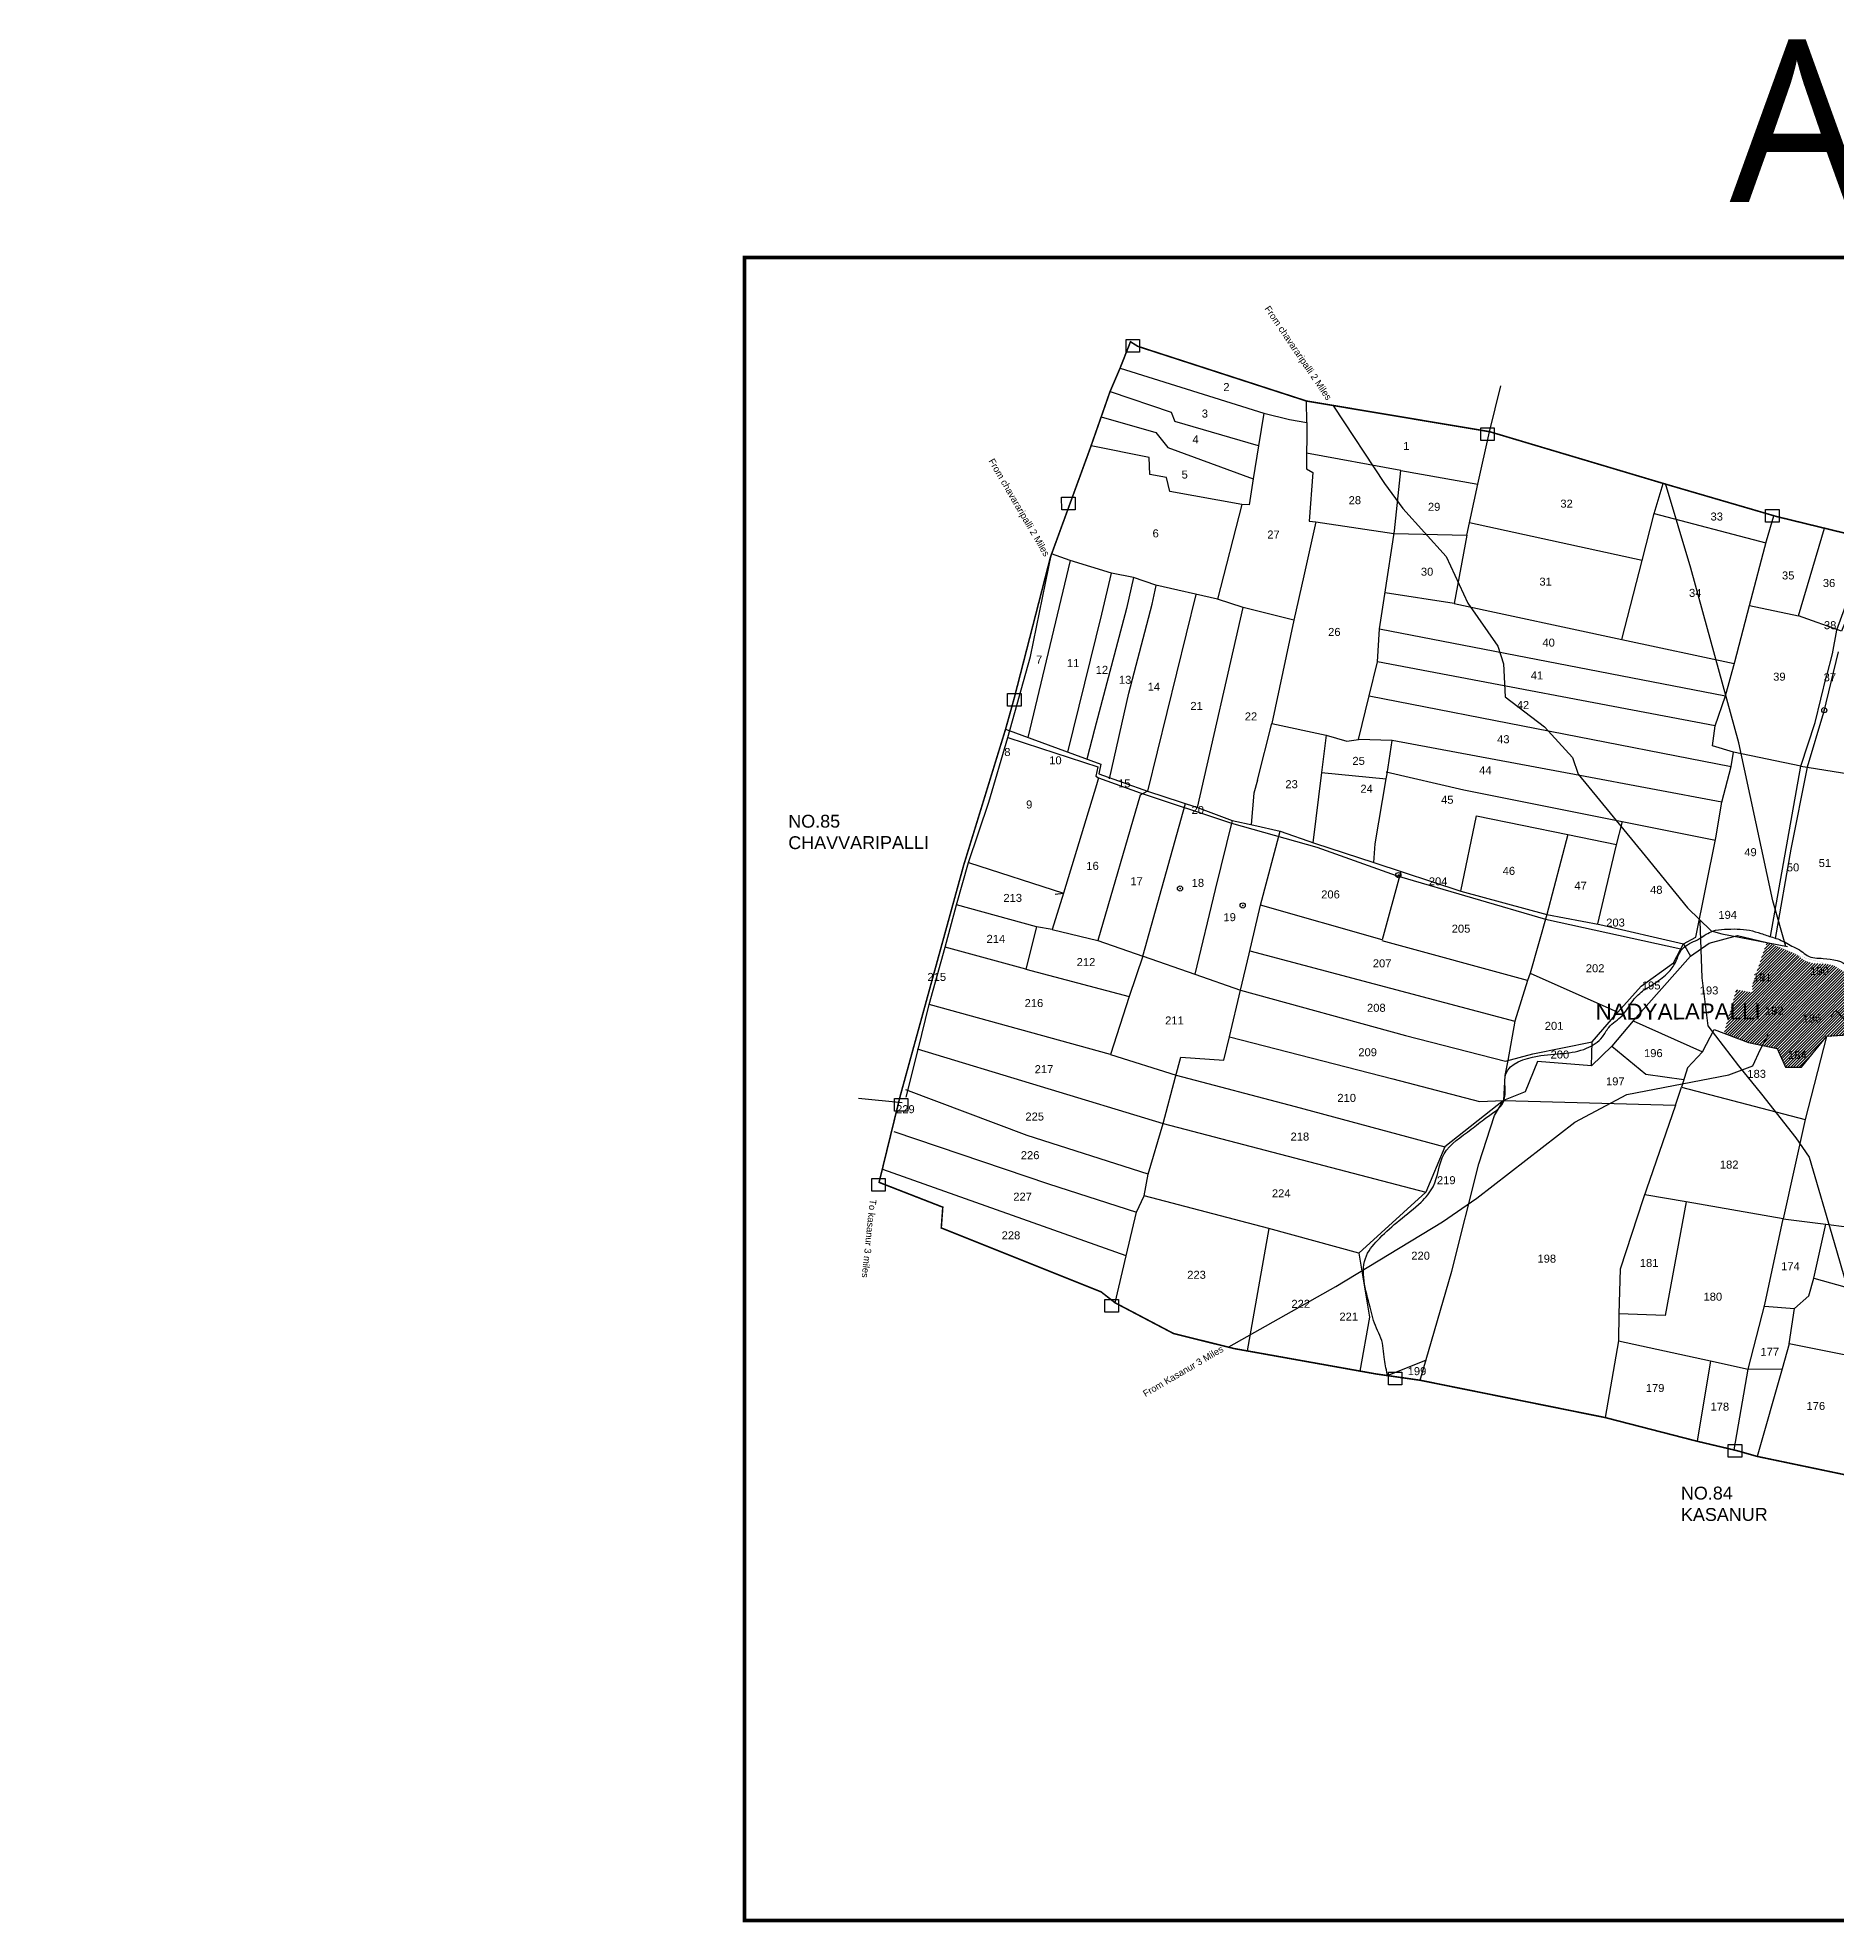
# Model space of a CAD drawing. Header units: inches. Extents: x 192109 to 198389, y 1620925 to 1624593.
# Drawn here: x 192109 to 195609, y 1620925 to 1624593 of the extents above; entities that cross this region are included whole.
import ezdxf
from ezdxf.enums import TextEntityAlignment as Align

# ---------------------------------------------------------------- set-up
doc = ezdxf.new("R2010")
doc.units = ezdxf.units.IN
doc.header["$LTSCALE"] = 15
doc.header["$MEASUREMENT"] = 0
doc.header["$PDMODE"] = 32
doc.header["$PDSIZE"] = 10
for name, color, linetype in [('CADAS', 1, 'Continuous'), ('PLOT NO', 7, 'Continuous'), ('PLOTS', 7, 'Continuous'), ('POINT', 2, 'Continuous'), ('ROAD', 1, 'Continuous'), ('STREAM', 4, 'Continuous'), ('text2', 7, 'Continuous'), ('VILLAGE BOUNADRY', 5, 'Continuous'), ('VILLAGE BOUNDARY', 5, 'Continuous')]:
    doc.layers.add(name, color=color, linetype=linetype)
doc.styles.get("Standard").update_dxf_attribs({"font": 'arial.ttf'})
doc.styles.add('TMS', font='trebuc.ttf')

msp = doc.modelspace()

# ---------------------------------------------------------------- hatches: boundary and pattern name
at = {"layer": 'PLOTS'}
h = msp.add_hatch(dxfattribs=at)
h.set_pattern_fill('ANSI31', color=30, scale=31.113014, angle=0.1003)
h.set_pattern_definition([(45.1003, (192838.867, 1621082.6383), (-2.754838, 2.7452096), [])])
edge = h.paths.add_edge_path()
edge.add_spline(control_points=[(195646.2, 1622736.5), (195646.1, 1622736.6), (195646.1, 1622736.7), (195645.8, 1622737.4), (195645.5, 1622738), (195645, 1622739.2), (195644.7, 1622739.9), (195644.2, 1622741.1), (195643.9, 1622741.8), (195643.4, 1622742.9), (195643.2, 1622743.3), (195643, 1622744), (195642.9, 1622744.3), (195642.7, 1622744.6), (195642.7, 1622744.7), (195642.6, 1622744.9), (195642.6, 1622745), (195642.5, 1622745), (195642.5, 1622745.1), (195642.5, 1622745.1), (195642.5, 1622745.2), (195642.5, 1622745.2), (195642.4, 1622745.3), (195642.4, 1622745.4), (195642.4, 1622745.5), (195642.3, 1622745.7), (195642.3, 1622745.7), (195642.2, 1622745.9), (195642.2, 1622746), (195641.9, 1622746.7), (195641.6, 1622747.3), (195641.2, 1622748.5), (195641, 1622749.1), (195640.6, 1622750.2), (195640.4, 1622750.8), (195639.9, 1622751.9), (195639.7, 1622752.4), (195639.3, 1622753.5), (195639.1, 1622754.1), (195638.7, 1622755.2), (195638.5, 1622755.7), (195638.2, 1622756.6), (195638, 1622757), (195637.7, 1622757.8), (195637.6, 1622758.2), (195637.3, 1622758.9), (195637.1, 1622759.3), (195636.8, 1622760.1), (195636.7, 1622760.5), (195636.3, 1622761.2), (195636.2, 1622761.6), (195635.9, 1622762.3), (195635.7, 1622762.6), (195635.4, 1622763.3), (195635.2, 1622763.7), (195634.9, 1622764.4), (195634.7, 1622764.7), (195634.4, 1622765.4), (195634.2, 1622765.7), (195634, 1622766.2), (195633.9, 1622766.4), (195633.8, 1622766.6), (195633.7, 1622766.7), (195633.7, 1622766.8), (195633.6, 1622766.9), (195633.6, 1622766.9), (195633.6, 1622767), (195633.5, 1622767.1), (195633.5, 1622767.1), (195633.4, 1622767.3), (195633.3, 1622767.4), (195633, 1622767.9), (195632.8, 1622768.3), (195632.3, 1622769.1), (195632.1, 1622769.5), (195631.8, 1622769.9), (195631.8, 1622769.9), (195631.8, 1622769.9)], knot_values=[965380.390459, 965380.390459, 965380.390459, 965380.390459, 965525.079832, 965525.079832, 966795.202568, 966795.202568, 968065.325303, 968065.325303, 969335.448039, 969335.448039, 970233.757893, 970233.757893, 970682.91282, 970682.91282, 970907.490284, 970907.490284, 971019.779016, 971019.779016, 971075.923382, 971075.923382, 971132.067748, 971132.067748, 971236.292595, 971236.292595, 971380.663233, 971380.663233, 971523.992289, 971523.992289, 971754.40865, 971754.40865, 972890.91368, 972890.91368, 974027.418711, 974027.418711, 975163.923742, 975163.923742, 976300.428772, 976300.428772, 977436.933803, 977436.933803, 978573.438833, 978573.438833, 979430.947815, 979430.947815, 980288.456797, 980288.456797, 981145.965778, 981145.965778, 982003.47476, 982003.47476, 982860.983741, 982860.983741, 983718.492723, 983718.492723, 984576.001705, 984576.001705, 985433.510686, 985433.510686, 986291.019668, 986291.019668, 986719.774158, 986719.774158, 986934.151404, 986934.151404, 987041.340027, 987041.340027, 987148.528649, 987148.528649, 987253.625091, 987253.625091, 987627.546463, 987627.546463, 988671.807291, 988671.807291, 989716.068119, 989716.068119, 989812.596755, 989812.596755, 989812.596755, 989812.596755], degree=3, periodic=0)
edge.add_line((195631.8, 1622769.9), (195606.5, 1622785.9))
edge.add_line((195606.5, 1622785.9), (195594.6, 1622789.2))
edge.add_spline(control_points=[(195594.6, 1622789.2), (195594, 1622789.3), (195593.3, 1622789.3), (195591.7, 1622789.5), (195590.8, 1622789.6), (195588.9, 1622789.8), (195587.9, 1622789.9), (195586.3, 1622790), (195585.7, 1622790), (195584.8, 1622790.1), (195584.5, 1622790.1), (195584, 1622790.1), (195583.8, 1622790.2), (195583.6, 1622790.2), (195583.5, 1622790.2), (195583.4, 1622790.2), (195583.3, 1622790.2), (195583.2, 1622790.2), (195583.1, 1622790.2), (195582.8, 1622790.2), (195582.6, 1622790.2), (195582.2, 1622790.3), (195582.1, 1622790.3), (195581.5, 1622790.3), (195581, 1622790.3), (195580.1, 1622790.4), (195579.6, 1622790.4), (195578.6, 1622790.4), (195578.1, 1622790.5), (195577.1, 1622790.5), (195576.6, 1622790.5), (195575.6, 1622790.6), (195575, 1622790.6), (195574, 1622790.7), (195573.5, 1622790.7), (195572.5, 1622790.8), (195572, 1622790.8), (195570.9, 1622790.9), (195570.4, 1622790.9), (195569.3, 1622791), (195568.8, 1622791.1), (195567.7, 1622791.2), (195567.2, 1622791.2), (195566.1, 1622791.4), (195565.6, 1622791.4), (195564.6, 1622791.6), (195564.2, 1622791.6), (195563.4, 1622791.8), (195563, 1622791.8), (195562.2, 1622792), (195561.8, 1622792), (195561, 1622792.2), (195560.6, 1622792.3), (195559.8, 1622792.5), (195559.4, 1622792.6), (195558.6, 1622792.8), (195558.2, 1622792.9), (195557.3, 1622793.1), (195556.9, 1622793.2), (195556.1, 1622793.4), (195555.7, 1622793.6), (195554.9, 1622793.8), (195554.5, 1622794), (195553.7, 1622794.3), (195553.2, 1622794.4), (195552.4, 1622794.8), (195552, 1622794.9), (195551.2, 1622795.3), (195550.8, 1622795.5), (195550, 1622795.8), (195549.6, 1622796), (195548.9, 1622796.4), (195548.6, 1622796.5), (195548.2, 1622796.7), (195548.1, 1622796.8), (195547.9, 1622796.9), (195547.9, 1622796.9), (195547.7, 1622797), (195547.7, 1622797), (195547.6, 1622797.1), (195547.5, 1622797.1), (195547.4, 1622797.2), (195547.4, 1622797.2), (195547, 1622797.4), (195546.8, 1622797.6), (195546.3, 1622797.9), (195546, 1622798), (195545.5, 1622798.3), (195545.3, 1622798.5), (195544.8, 1622798.8), (195544.6, 1622799), (195544.1, 1622799.3), (195543.9, 1622799.5), (195543.4, 1622799.8), (195543.2, 1622799.9), (195542.8, 1622800.3), (195542.5, 1622800.4), (195542.1, 1622800.7), (195541.9, 1622800.9), (195541.5, 1622801.2), (195541.3, 1622801.4), (195540.9, 1622801.7), (195540.7, 1622801.8), (195540.3, 1622802.1), (195540.1, 1622802.3), (195539.7, 1622802.6), (195539.5, 1622802.7), (195539.2, 1622803), (195539, 1622803.2), (195538.6, 1622803.5), (195538.4, 1622803.6), (195538.1, 1622803.9), (195537.9, 1622804), (195537.6, 1622804.3), (195537.4, 1622804.4), (195537.1, 1622804.7), (195536.9, 1622804.8), (195536.6, 1622805.1), (195536.4, 1622805.2), (195536.1, 1622805.4), (195535.9, 1622805.5), (195535.6, 1622805.8), (195535.5, 1622805.9), (195535.2, 1622806), (195535.2, 1622806.1), (195535.1, 1622806.2), (195535, 1622806.2), (195535, 1622806.2), (195534.9, 1622806.3), (195534.9, 1622806.3), (195534.9, 1622806.3), (195534.9, 1622806.3), (195534.9, 1622806.3), (195534.9, 1622806.3), (195534.8, 1622806.3), (195534.8, 1622806.3), (195534.8, 1622806.4), (195534.8, 1622806.4), (195534.7, 1622806.4), (195534.7, 1622806.4), (195534.6, 1622806.5), (195534.5, 1622806.5), (195534.5, 1622806.6), (195534.1, 1622806.8), (195533.8, 1622807.1), (195533.1, 1622807.5), (195532.8, 1622807.7), (195532.1, 1622808.1), (195531.7, 1622808.3), (195531, 1622808.7), (195530.7, 1622808.9), (195529.9, 1622809.3), (195529.6, 1622809.5), (195528.8, 1622809.9), (195528.5, 1622810.1), (195528.1, 1622810.3)], knot_values=[888816.306215, 888816.306215, 888816.306215, 888816.306215, 890092.834042, 890092.834042, 891957.598932, 891957.598932, 893822.363821, 893822.363821, 895007.058461, 895007.058461, 895599.405781, 895599.405781, 895895.579441, 895895.579441, 896043.666271, 896043.666271, 896191.753101, 896191.753101, 896311.497099, 896311.497099, 896749.906491, 896749.906491, 896969.111187, 896969.111187, 897874.928162, 897874.928162, 898780.745137, 898780.745137, 899686.562112, 899686.562112, 900592.379087, 900592.379087, 901498.196062, 901498.196062, 902404.013037, 902404.013037, 903309.830012, 903309.830012, 904215.646987, 904215.646987, 905121.463962, 905121.463962, 906027.280937, 906027.280937, 906933.097912, 906933.097912, 907595.309054, 907595.309054, 908257.520195, 908257.520195, 908919.731337, 908919.731337, 909581.942478, 909581.942478, 910244.15362, 910244.15362, 910906.364761, 910906.364761, 911568.575903, 911568.575903, 912230.787044, 912230.787044, 912892.998186, 912892.998186, 913555.209327, 913555.209327, 914217.420469, 914217.420469, 914879.63161, 914879.63161, 915541.842752, 915541.842752, 915964.52861, 915964.52861, 916175.871539, 916175.871539, 916281.543004, 916281.543004, 916387.214468, 916387.214468, 916450.708334, 916450.708334, 916549.627788, 916549.627788, 916992.039669, 916992.039669, 917434.45155, 917434.45155, 917876.863431, 917876.863431, 918319.275312, 918319.275312, 918761.687193, 918761.687193, 919204.099074, 919204.099074, 919646.510955, 919646.510955, 920088.922836, 920088.922836, 920531.334717, 920531.334717, 920973.746598, 920973.746598, 921416.158479, 921416.158479, 921858.57036, 921858.57036, 922300.982242, 922300.982242, 922743.394123, 922743.394123, 923185.806004, 923185.806004, 923628.217885, 923628.217885, 924070.629766, 924070.629766, 924513.041647, 924513.041647, 924955.453528, 924955.453528, 925397.865409, 925397.865409, 925619.071349, 925619.071349, 925729.67432, 925729.67432, 925784.975805, 925784.975805, 925812.626547, 925812.626547, 925840.27729, 925840.27729, 925874.527659, 925874.527659, 925930.02105, 925930.02105, 926005.817365, 926005.817365, 926100.209711, 926100.209711, 926310.137135, 926310.137135, 927231.762455, 927231.762455, 928153.387774, 928153.387774, 929075.013093, 929075.013093, 929996.638412, 929996.638412, 930918.263731, 930918.263731, 931773.384213, 931773.384213, 931773.384213, 931773.384213], degree=3, periodic=0)
edge.add_line((195528.1, 1622810.3), (195474.3, 1622832.4))
edge.add_line((195474.3, 1622832.4), (195445.8, 1622748.7))
edge.add_line((195445.8, 1622748.7), (195446.1, 1622734.4))
edge.add_line((195446.1, 1622734.4), (195415, 1622740.1))
edge.add_line((195415, 1622740.1), (195390.8, 1622655.6))
edge.add_line((195390.8, 1622655.6), (195438.5, 1622637.3))
edge.add_line((195438.5, 1622637.3), (195494.6, 1622625.3))
edge.add_line((195494.6, 1622625.3), (195510.6, 1622589.5))
edge.add_line((195510.6, 1622589.5), (195541.5, 1622589.1))
edge.add_line((195541.5, 1622589.1), (195590.5, 1622648.9))
edge.add_line((195590.5, 1622648.9), (195664.1, 1622653.2))
edge.add_line((195664.1, 1622653.2), (195672.3, 1622660.1))
edge.add_line((195672.3, 1622660.1), (195667.1, 1622672.5))
edge.add_line((195667.1, 1622672.5), (195646.2, 1622736.5))
h.paths.add_polyline_path([(195466.6, 1622687.2), (195510.8, 1622687.2), (195510.7, 1622711.1), (195466.5, 1622711)], flags=24)
h.paths.add_polyline_path([(195443.1, 1622752), (195487.3, 1622752.1), (195487.3, 1622775.9), (195443.1, 1622775.9)], flags=25)
h.paths.add_polyline_path([(195554.8, 1622764.4), (195599, 1622764.5), (195598.9, 1622788.3), (195554.7, 1622788.2)], flags=24)
h.paths.add_polyline_path([(195615.8, 1622694.5), (195660, 1622694.6), (195659.9, 1622718.4), (195615.7, 1622718.3)], flags=24)
h.paths.add_polyline_path([(195605.6, 1622720.9), (195649.8, 1622721), (195649.7, 1622744.8), (195605.5, 1622744.7)], flags=24)
h.paths.add_polyline_path([(195539.7, 1622672.1), (195583.9, 1622672.1), (195583.8, 1622696), (195539.6, 1622695.9)], flags=24)
h.paths.add_polyline_path([(195604.7, 1622657), (195648.9, 1622657), (195648.8, 1622680.9), (195604.6, 1622680.8)], flags=24)
h.paths.add_polyline_path([(195511.4, 1622601), (195555.6, 1622601.1), (195555.6, 1622624.9), (195511.3, 1622624.8)], flags=24)

# ---------------------------------------------------------------- linework, layer by layer
for points in [[(194215.3, 1623949.5), (194495.2, 1623862.3), (194544.8, 1623849.4), (194579.1, 1623843.8), (194578.1, 1623885.7)], [(194195.9, 1623904.3), (194314.5, 1623864), (194322, 1623845.9)], [(194579.1, 1623843.8), (194578, 1623754), (194590.5, 1623746.7), (194583.7, 1623651.6), (194596.4, 1623650.7), (194573.3, 1623545.6), (194553.6, 1623459.2), (194454.8, 1623484), (194404.7, 1623499.9), (194285.2, 1623527), (194241.6, 1623542.3), (194198.6, 1623550.9), (194118.1, 1623575.2), (194082.2, 1623588.3)], [(194178.6, 1623854.9), (194284.8, 1623824.3), (194308, 1623795.3), (194474.7, 1623734.1)], [(194485, 1623798.3), (194322, 1623845.9)], [(194495.2, 1623862.3), (194485, 1623798.3), (194474.7, 1623734.1), (194466.7, 1623683.9), (194452.1, 1623684.2), (194404.7, 1623499.9)], [(194709.4, 1622987.3), (194711.7, 1623024.1), (194733.4, 1623150.7), (194735, 1623159.9), (194745.1, 1623225.1), (194679.2, 1623226.7), (194700.1, 1623311.9), (194716.2, 1623377.8), (194720.4, 1623442.3), (194730.8, 1623509.9), (194749.3, 1623632.9), (194762, 1623750.6), (194911.9, 1623724.1), (194934.6, 1623826)], [(194452.1, 1623684.2), (194312.2, 1623709.6), (194305.8, 1623736.6), (194273.5, 1623742.9), (194272.3, 1623775.7), (194158.8, 1623798.4)], [(194762, 1623750.6), (194578.3, 1623784.2)], [(194596.4, 1623650.7), (194748.5, 1623627.9), (194890.3, 1623624.9), (194911.9, 1623724.1)], [(195192, 1623421.8), (195231.5, 1623575.3), (195255.1, 1623666.8), (195272.2, 1623725.4)], [(193992.4, 1623246.8), (194177.7, 1623178.7), (194174.1, 1623160.4), (194268.5, 1623126.1), (194366.3, 1623094.8), (194433.5, 1623069.6), (194475.7, 1623060.1), (194527, 1623048.6), (194593.5, 1623025.1), (194709.4, 1622987.3), (194878.8, 1622931.6), (195046, 1622886.2), (195148.9, 1622867.1), (195312, 1622829.1), (195336, 1622842.4), (195375, 1623035.4), (195386.3, 1623105.2), (195404.5, 1623174.6), (195409.2, 1623202.1), (195368.4, 1623214.5), (195373.9, 1623253.6), (195393.8, 1623312), (195411.7, 1623378.4), (195440.4, 1623487.6), (195473.4, 1623613.3), (195487.8, 1623662.4)], [(195255.1, 1623666.8), (195472.5, 1623609.7)], [(194890.3, 1623624.9), (194865.7, 1623491.5), (194731.2, 1623512.2)], [(195231.5, 1623575.3), (194895.4, 1623648.4)], [(195440.4, 1623487.6), (195535.6, 1623467.6), (195586.4, 1623638.1)], [(195665.2, 1623619), (195634.1, 1623505.3), (195609.6, 1623439.9), (195601.5, 1623393.9), (195590.3, 1623351.1)], [(193997, 1623231.1), (194041, 1623388.3), (194082.2, 1623588.3)], [(195679.4, 1623615.5), (195648.1, 1623508.1), (195619.6, 1623437.8), (195535.6, 1623467.6)], [(194118.1, 1623575.2), (194036.1, 1623230.8)], [(194113.5, 1623202.3), (194180, 1623471), (194198.6, 1623550.9)], [(194241.6, 1623542.3), (194227.9, 1623481.6), (194165.8, 1623246.6), (194150.5, 1623188.7)], [(194194.7, 1623150.3), (194232.3, 1623317.4), (194277.6, 1623490.4), (194285.8, 1623526.9)], [(194362.8, 1623509.4), (194268.5, 1623126.1)], [(194366.3, 1623094.8), (194454.8, 1623484)], [(194865.7, 1623491.5), (195192, 1623421.8), (195410.8, 1623375)], [(194553.6, 1623459.2), (194510.6, 1623258.2), (194616.8, 1623235.2), (194656.4, 1623223.5)], [(194720.4, 1623442.3), (195393.8, 1623312)], [(195612.9, 1623397.6), (195584.2, 1623279.4), (195552.6, 1623173.3), (195521.1, 1623013.6), (195490.5, 1622839.9)], [(195373.9, 1623253.6), (194716.2, 1623377.8)], [(195568, 1623260.1), (195590.3, 1623351.1)], [(194700.1, 1623311.9), (195404.5, 1623174.6)], [(194482.6, 1623148), (194510.6, 1623258.2)], [(195540.4, 1623175.2), (195568, 1623260.1)], [(193799.3, 1622531), (193822.3, 1622623.8), (193844, 1622711.3), (193874.7, 1622823.1), (193897.2, 1622904.9), (193920.1, 1622987.9), (193960, 1623105.3), (193997, 1623231.1), (194060.3, 1623210.3), (194172.2, 1623173.6), (194167.9, 1623155.8), (194173.1, 1623152.4), (194254.5, 1623123.4), (194432.5, 1623064.2), (194598.5, 1623017.2), (194752.5, 1622962.4), (194759.4, 1622960.2), (195043.3, 1622877.1), (195306.7, 1622819.7)], [(194616.8, 1623235.2), (194607.6, 1623162.8), (194590.4, 1623026.1)], [(194656.4, 1623223.5), (194679.2, 1623226.7)], [(195386.3, 1623105.2), (195110.1, 1623157.2), (194745.1, 1623225.1)], [(195481.1, 1622843.7), (195540.4, 1623175.2), (195409.2, 1623202.1)], [(194173.1, 1623152.4), (194169.5, 1623138.8), (194105, 1622928), (194083.2, 1622856.9), (194052.6, 1622862.1), (194031.6, 1622779.9), (194232.8, 1622726.6), (194196.9, 1622614.2), (194324.3, 1622573.4)], [(194482.6, 1623148), (194475.4, 1623122.3), (194470.8, 1623061.4)], [(194607.6, 1623162.8), (194733.4, 1623150.7)], [(194733.4, 1623163.9), (194884.3, 1623129.2), (195192.8, 1623067.7), (195374.1, 1623031)], [(195540.4, 1623175.2), (195666.5, 1623154.9)], [(194268.5, 1623126.1), (194254.4, 1623118.4), (194172.1, 1622835.7)], [(194259.4, 1622805.5), (194342.7, 1623102.4)], [(194433.5, 1623069.6), (194400.3, 1622934.8), (194360.6, 1622770.2)], [(194878.8, 1622931.6), (194909, 1623078.5), (195086.9, 1623041.9), (195181.3, 1623022.5)], [(195192.8, 1623067.7), (195180.5, 1623019.2), (195144.6, 1622867.9)], [(194205.7, 1622130.7), (194227.1, 1622221.8), (194247, 1622307.1), (194262.1, 1622339.2), (194270.2, 1622380.9), (194299.2, 1622479.9), (194323.5, 1622570.4), (194333.7, 1622608.5), (194417.3, 1622602.8), (194428.1, 1622648.6), (194449.6, 1622739.2), (194466.3, 1622809.6), (194488.8, 1622904.6), (194527, 1623048.6)], [(195086.9, 1623041.9), (195046, 1622886.2)], [(193920.1, 1622987.9), (194105, 1622928)], [(194762.1, 1622970), (194725.7, 1622837.1), (194488.8, 1622904.6)], [(194052.6, 1622862.1), (193897.2, 1622904.9)], [(195046, 1622886.2), (195013.6, 1622772.4), (195008.1, 1622757.7), (194983.8, 1622678.5), (194969.9, 1622602.5), (194964, 1622573.3), (194961.5, 1622524.4), (194847.6, 1622434), (194810.7, 1622346), (194680, 1622227.1), (194700.7, 1622103), (194681.9, 1621997.9)], [(194083.2, 1622856.9), (194172.1, 1622835.7), (194259.4, 1622805.5), (194232.8, 1622726.6)], [(195325.8, 1622805.6), (195361.8, 1622830.5), (195416.8, 1622845.7), (195474.1, 1622831.9)], [(194031.6, 1622779.9), (193874.7, 1622823.1)], [(194260, 1622805.3), (194360.6, 1622770.2), (194449.6, 1622739.2), (194771.2, 1622650.8), (194965.3, 1622600.9), (195018.8, 1622615), (195134, 1622638.9), (195183.9, 1622696.1), (195229.5, 1622746.8), (195292.8, 1622792.6), (195312, 1622829.1)], [(194467.6, 1622815.4), (194983.8, 1622678.5)], [(195008.1, 1622757.7), (194725.2, 1622835.1)], [(195312, 1622829.1), (195325.8, 1622805.6), (195214.2, 1622679.3), (195172.5, 1622630.1), (195133.2, 1622591.8), (195027.8, 1622600.4), (195004.1, 1622541.2), (194961.5, 1622524.4)], [(195013.6, 1622772.4), (195183.9, 1622696.1)], [(194196.9, 1622614.2), (193844, 1622711.3)], [(195214.2, 1622679.3), (195348.8, 1622619.1), (195320.1, 1622588.3), (195308.3, 1622550.2), (195548.6, 1622487.6), (195505.7, 1622293.9), (195588.9, 1622283.6), (195630, 1622278.6), (195755.9, 1622251.9), (195752.2, 1622225.6), (195839.4, 1622210.7), (195947.4, 1622180.4), (196070.9, 1622148.2), (196151.7, 1622125.7), (196169.7, 1622120.4), (196159.7, 1622061.5), (196133, 1621959.4), (196112.8, 1621840.7), (196089.3, 1621725)], [(195348.8, 1622619.1), (195371.7, 1622662.9), (195438.5, 1622637.3), (195494.6, 1622625.3), (195510.6, 1622589.5), (195541.5, 1622589.1), (195590.5, 1622648.9), (195548.5, 1622487.6)], [(194428.1, 1622648.6), (194746.4, 1622566.4), (194915.2, 1622522.5), (194961.5, 1622524.4), (195296.6, 1622515.2), (195308.3, 1622550.2)], [(195133.2, 1622591.8), (195134, 1622638.9)], [(195172.5, 1622630.1), (195238.8, 1622575.9), (195312.6, 1622565.2)], [(195630, 1622278.6), (195713, 1622638.5), (195672.3, 1622660.1), (195664.1, 1622653.2), (195590.5, 1622648.9)], [(193820.2, 1622625), (194299.2, 1622479.9), (194810.7, 1622346)], [(194324.3, 1622573.4), (194556.2, 1622513), (194847.6, 1622434)], [(194270.2, 1622380.9), (194034.6, 1622456.6), (193798.3, 1622545.3)], [(194799.7, 1621979.9), (194860.9, 1622192.1), (194913.7, 1622401.4), (194944.4, 1622495.5), (194961.5, 1622524.4)], [(195296.6, 1622515.2), (195233.7, 1622332.9), (195188.8, 1622196.1), (195185.9, 1622109), (195185.6, 1622056.9), (195159.4, 1621907.4)], [(193774.9, 1622464), (194076.2, 1622362.4), (194247, 1622307.1)], [(194227.1, 1622221.8), (193753.5, 1622390)], [(194680, 1622227.1), (194505.1, 1622275.1), (194262.1, 1622339.2)], [(195410.3, 1621844.3), (195438.1, 1622001.3), (195470.4, 1622127.1), (195505.7, 1622293.9), (195317.3, 1622327.4), (195236.5, 1622340.9)], [(195317.3, 1622327.4), (195276, 1622106.3), (195185.9, 1622109)], [(194505.1, 1622275.1), (194462.5, 1622037.1)], [(195469.6, 1622123.9), (195527.8, 1622119.6), (195556, 1622144), (195565.6, 1622178.6), (195588.9, 1622283.6)], [(195565.6, 1622178.6), (195734.8, 1622131.6)], [(195702.7, 1622014), (195517.5, 1622050.7), (195527.8, 1622119.6)], [(195185.6, 1622056.9), (195364.6, 1622017.5), (195438.1, 1622001.3), (195503.9, 1622002), (195455.2, 1621831.8)], [(195517.5, 1622050.7), (195503.9, 1622002)], [(194736, 1621989), (194811.8, 1622019.9)], [(195364.6, 1622017.5), (195338.3, 1621861.3)]]:
    msp.add_lwpolyline(points, dxfattribs=at)
at = {"layer": 'PLOTS', "color": 11, "const_width": 0.156}
msp.add_lwpolyline([(195390.7, 1622655.2), (195415, 1622740.1), (195446.1, 1622734.4), (195445.8, 1622748.7), (195474.3, 1622832.4), (195549.9, 1622801.4), (195606.5, 1622785.9), (195636.1, 1622767.2), (195672.3, 1622660.1), (195664.1, 1622653.2), (195590.5, 1622648.9), (195541.5, 1622589.1), (195510.6, 1622589.5), (195494.6, 1622625.3), (195438.5, 1622637.3), (195390.7, 1622655.2), (195415, 1622740.1), (195446.1, 1622734.4), (195445.8, 1622748.7), (195474.3, 1622832.4), (195549.9, 1622801.4), (195606.5, 1622785.9), (195636.1, 1622767.2)], dxfattribs=at)
at = {"layer": 'PLOTS', "const_width": 0.00778}
msp.add_lwpolyline([(195390.7, 1622655.2), (195415, 1622740.1), (195446.1, 1622734.4), (195445.8, 1622748.7), (195474.3, 1622832.4), (195549.9, 1622801.4), (195606.5, 1622785.9), (195636.1, 1622767.2), (195667.1, 1622672.5), (195672.3, 1622660.1)], dxfattribs=at)
at = {"layer": 'POINT'}
for p in [(195586, 1623284, 102), (194757, 1622963, 101), (194332, 1622937, 99), (194454, 1622904, 100)]:
    msp.add_point(p, dxfattribs=at)
at = {"layer": 'ROAD'}
for points in [[(194630.8, 1623875.9), (194730.3, 1623725.4), (194765.8, 1623676.7), (194850.2, 1623583), (194892.2, 1623492.6), (194950.6, 1623408.4), (194961.6, 1623373.9), (194965, 1623310), (195041.4, 1623251.9), (195096, 1623191.8), (195106.8, 1623159.7), (195237.2, 1623000.7), (195319.7, 1622899.5), (195365.7, 1622854.6), (195386.3, 1622848.8), (195514.7, 1622824.1)], [(195510.9, 1622824.1), (195485.6, 1622913.3), (195419.8, 1623220.3), (195326.2, 1623560.1), (195276.9, 1623725.2)], [(195343.7, 1622873.2), (195347.6, 1622763.4), (195359.6, 1622669.7), (195418.8, 1622591.7), (195463.9, 1622536.5), (195530.5, 1622452), (195556.4, 1622414.4), (195605.4, 1622247.9), (195660.4, 1622058.1), (195685.6, 1621983.7), (195693.8, 1621950.5), (195679.1, 1621890.8), (195673, 1621859.7), (195688.2, 1621780.6)], [(194426.9, 1622044.7), (194635.2, 1622162.4), (194842.9, 1622288.6), (194910, 1622334.5), (195100.3, 1622482.1), (195201.9, 1622536.4), (195400.3, 1622574.2), (195447, 1622591.9), (195462, 1622624.5), (195477.2, 1622652.9)]]:
    msp.add_lwpolyline(points, dxfattribs=at)
at = {"layer": 'STREAM'}
msp.add_spline([(194736.3, 1621987.9), (194730, 1622020.3), (194723.1, 1622062.2), (194714.4, 1622081.5), (194701.9, 1622122.1), (194694.9, 1622222.4), (194721, 1622256.8), (194758.8, 1622291), (194801.2, 1622326.7), (194824.5, 1622356.6), (194846.1, 1622420.3), (194898.7, 1622468.3), (194927.4, 1622490.5), (194962.1, 1622523.3), (194966.5, 1622576.3), (195028, 1622610.8), (195123.4, 1622626.1), (195154.1, 1622648.1), (195166.5, 1622666.7), (195192.6, 1622689.5), (195209.4, 1622712.9), (195229.7, 1622735.3), (195249.3, 1622748.4), (195276.8, 1622768.4), (195293.3, 1622787.7), (195310.5, 1622820.1), (195339, 1622837.4), (195356.4, 1622847.9), (195368.7, 1622854.2), (195391.7, 1622857.6), (195440.7, 1622855.7), (195462.7, 1622849.5), (195485.2, 1622842), (195498.7, 1622837.5), (195513.2, 1622830.3), (195526.3, 1622823.3), (195541.1, 1622815.1), (195552.9, 1622806.4), (195583.8, 1622800.9), (195633.8, 1622784.4), (195643, 1622772.1), (195652.5, 1622749.1), (195664.9, 1622705.9), (195650.8, 1622680), (195636.5, 1622678.1), (195618, 1622689.8), (195609.9, 1622698.4), (195598.2, 1622687.9)], degree=3, dxfattribs=at)
at = {"layer": 'text2', "color": 2}
msp.add_lwpolyline([(194089.2, 1622925.8), (194105, 1622928)], dxfattribs=at)
at = {"layer": 'VILLAGE BOUNADRY', "color": 5, "const_width": 7}
msp.add_lwpolyline([(193484.3, 1624165.2), (198385.6, 1624165.2), (198385.6, 1620928.6), (193484.3, 1620928.6)], close=True, dxfattribs=at)
at = {"layer": 'VILLAGE BOUNDARY', "ltscale": 5, "const_width": 3}
for points in [[(195685.9, 1621783.6), (195455.1, 1621831.8), (195417.1, 1621842.7), (195338.3, 1621861.3), (195159.4, 1621907.4), (194799.7, 1621979.9), (194713.2, 1621992.3), (194436.4, 1622041.8), (194319, 1622071.1), (194205.7, 1622130.7), (194178.4, 1622152), (193867.3, 1622276.4), (193870.3, 1622316.8), (193746.3, 1622365.1), (193787.4, 1622533.2), (193911.2, 1622983.2), (193992.4, 1623246.8), (194008.8, 1623305.5), (194079.8, 1623581.7), (194121.2, 1623695.1), (194157.1, 1623793.4), (194195.9, 1623904.3), (194215.3, 1623949.5), (194235.6, 1624001), (194249.9, 1623992.1)], [(194249.9, 1623992.1), (194578.1, 1623885.7), (194934.6, 1623826), (195127.6, 1623768.5), (195273.8, 1623724.9), (195493.5, 1623660.8), (195679.4, 1623615.5)]]:
    msp.add_lwpolyline(points, dxfattribs=at)
at = {"layer": 'VILLAGE BOUNDARY'}
for points in [[(194226.9, 1624005.2), (194253.3, 1624005.2), (194253.3, 1623980.5), (194226.9, 1623980.5)], [(194917.4, 1623833.5), (194943.8, 1623833.5), (194943.8, 1623808.8), (194917.4, 1623808.8)], [(194101.6, 1623698.3), (194128, 1623698.4), (194128.1, 1623673.7), (194101.7, 1623673.6)], [(195471.9, 1623674.8), (195498.3, 1623674.8), (195498.3, 1623650.1), (195471.9, 1623650.1)], [(193996.5, 1623316.5), (194022.9, 1623316.5), (194022.9, 1623291.8), (193996.5, 1623291.8)], [(193776.1, 1622528.1), (193802.5, 1622528.1), (193802.5, 1622503.4), (193776.1, 1622503.4)], [(193732, 1622372.5), (193758.4, 1622372.5), (193758.4, 1622347.8), (193732, 1622347.8)], [(194185.8, 1622136.9), (194212.2, 1622136.9), (194212.2, 1622112.2), (194185.8, 1622112.2)], [(194737.6, 1621995.9), (194764, 1621995.9), (194764, 1621971.2), (194737.6, 1621971.2)], [(195398.8, 1621854.9), (195425.3, 1621854.9), (195425.3, 1621830.2), (195398.9, 1621830.2)]]:
    msp.add_lwpolyline(points, close=True, dxfattribs=at)
for points in [[(194934.6, 1623826), (194956.7, 1623915.5)], [(193791.1, 1622519.8), (193706.2, 1622528.1)]]:
    msp.add_lwpolyline(points, dxfattribs=at)

# ---------------------------------------------------------------- texts
at = {"layer": 'CADAS', "color": 2, "style": 'TMS'}
msp.add_text('A2-L', height=315.69, dxfattribs=at).set_placement((195401.8, 1624272.7))
at = {"layer": 'PLOT NO'}
for s, rotation, p in [('From chavararipalli 2 Miles', 304.1392, (194495.9, 1624065.4)), ('From chavararipalli 2 Miles ', 300.2777, (193958.7, 1623769)), ('To kasanur 3 miles ', 264.0352, (193728.4, 1622332.7)), ('From Kasanur 3 Miles ', 30.3525, (194264.7, 1621947.1))]:
    msp.add_text(s, height=13, rotation=rotation, dxfattribs=at).set_placement(p)
for s, height, p in [('2', 15.6, (194422.4, 1623912.8)), ('3', 15.6, (194380.4, 1623861.3)), ('1', 0.0156, (194800.2, 1623837.3)), ('4', 15.6, (194362.2, 1623811)), ('1', 15.6, (194772.5, 1623798.1)), ('5', 15.6, (194341.1, 1623742.6)), ('28', 15.56, (194672.3, 1623692.7)), ('2', 0.00778, (194672.7, 1623701.1)), ('4', 0.00778, (194684, 1623725.2)), ('3', 0.00778, (194709.4, 1623700.5)), ('32', 15.56, (195084.4, 1623686)), ('2', 0.00778, (195079.2, 1623689.6)), ('5', 0.00778, (194694.9, 1623682.8)), ('29', 15.56, (194826.6, 1623679.8)), ('33', 15.56, (195376.7, 1623660.9)), ('6', 15.6, (194284.6, 1623628.1)), ('27', 15.56, (194514, 1623625.9)), ('30', 15.56, (194812.9, 1623553.5)), ('35', 15.56, (195515.8, 1623546.2)), ('31', 15.56, (195043.6, 1623534.2)), ('34', 15.56, (195334.9, 1623512.3)), ('36', 15.56, (195595.3, 1623531.5)), ('26', 15.56, (194632.4, 1623436.3)), ('38', 15.56, (195597.4, 1623449.4)), ('40', 15.56, (195049.5, 1623415.5)), ('7', 15.6, (194057.8, 1623382.4)), ('11', 15.56, (194124, 1623375.7)), ('12', 15.56, (194180, 1623362.5)), ('41', 15.56, (195026.8, 1623351.7)), ('13', 15.56, (194225.2, 1623343.1)), ('14', 15.56, (194281.2, 1623329.8)), ('39', 15.56, (195498.6, 1623349.2)), ('37', 15.56, (195596.9, 1623348.1)), ('21', 15.56, (194364.3, 1623292.3)), ('42', 15.56, (194999.5, 1623294)), ('22', 15.56, (194470.2, 1623271.9)), ('43', 15.56, (194961.3, 1623227.5)), ('8', 15.6, (193996, 1623202.6)), ('10', 15.56, (194089.5, 1623186.4)), ('25', 15.56, (194679.7, 1623185.4)), ('15', 15.56, (194223.5, 1623141.5)), ('23', 15.56, (194549.2, 1623140)), ('24', 15.56, (194695.2, 1623131.1)), ('44', 15.56, (194926.4, 1623167.1)), ('9', 15.6, (194038.5, 1623100.5)), ('45', 15.56, (194852.2, 1623109.7)), ('20', 15.56, (194366.6, 1623089.8)), ('49', 15.56, (195442.4, 1623007.7)), ('51', 15.56, (195587.2, 1622986.6)), ('16', 15.56, (194161.8, 1622981.1)), ('17', 15.56, (194247.5, 1622951.2)), ('18', 15.56, (194366.8, 1622948)), ('204', 15.56, (194834.4, 1622950.9)), ('46', 15.56, (194972.1, 1622971.3)), ('50', 15.56, (195525.2, 1622978.1)), ('213', 15.56, (194006.4, 1622918.7)), ('206', 15.56, (194624.9, 1622925.5)), ('47', 15.56, (195111.7, 1622942.5)), ('48', 15.56, (195259, 1622934.4)), ('19', 15.56, (194428.6, 1622881.2)), ('194', 15.56, (195398, 1622885.7)), ('214', 15.56, (193973.6, 1622839)), ('205', 15.56, (194879, 1622858.8)), ('203', 15.56, (195179.7, 1622870.7)), ('215', 15.56, (193858.6, 1622764.9)), ('212', 15.56, (194149, 1622793.8)), ('207', 15.56, (194725.4, 1622791.4)), ('202', 15.56, (195140, 1622781.8)), ('190', 15.56, (195576.8, 1622776.5)), ('195', 15.56, (195249.1, 1622748.3)), ('193', 15.56, (195361.7, 1622738.6)), ('191', 15.56, (195465.2, 1622764.1)), ('216', 15.56, (194047.7, 1622714)), ('208', 15.56, (194714.1, 1622704.8)), ('192', 15.56, (195488.7, 1622699.2)), ('211', 15.56, (194321.2, 1622680.2)), ('201', 15.56, (195060.1, 1622669.7)), ('186', 15.56, (195561.8, 1622684.1)), ('209', 15.56, (194697.2, 1622618.3)), ('217', 15.56, (194067.3, 1622585.4)), ('200', 15.56, (195071.4, 1622613.9)), ('196', 15.56, (195253.3, 1622616.6)), ('184', 15.56, (195533.5, 1622613.1)), ('197', 15.56, (195179.3, 1622561.7)), ('183', 15.56, (195454.4, 1622576.3)), ('229', 15.56, (193797.5, 1622507.5)), ('210', 15.56, (194656.4, 1622529.5)), ('225', 15.56, (194049.2, 1622493.2)), ('218', 15.56, (194565.3, 1622454.2)), ('226', 15.56, (194040.3, 1622418)), ('182', 15.56, (195400.9, 1622399.7)), ('219', 15.56, (194850.2, 1622369.3)), ('227', 15.56, (194025.6, 1622337.2)), ('224', 15.56, (194529, 1622343.7)), ('228', 15.56, (194003, 1622262)), ('220', 15.56, (194800.3, 1622222.4)), ('198', 15.56, (195045.9, 1622216.6)), ('223', 15.56, (194364.2, 1622185.2)), ('181', 15.56, (195245.1, 1622208.3)), ('174', 15.56, (195520.2, 1622201.9)), ('180', 15.56, (195369.1, 1622142.6)), ('222', 15.56, (194567, 1622128.7)), ('221', 15.56, (194660.4, 1622103.8)), ('177', 15.56, (195479.9, 1622035.3)), ('199', 15.56, (194793.3, 1621997.7)), ('179', 15.56, (195256.7, 1621964.9)), ('178', 15.56, (195382.7, 1621928.6)), ('176', 15.56, (195569.5, 1621929.9))]:
    msp.add_text(s, height=height, rotation=0.1003, dxfattribs=at).set_placement(p, align=Align.MIDDLE_CENTER)
at = {"layer": 'PLOT NO', "color": 1}
msp.add_text('NADYALAPALLI', height=31.113, rotation=0.1003, dxfattribs=at).set_placement((195301.5, 1622697.6), align=Align.MIDDLE_CENTER)
at = {"layer": 'PLOT NO', "color": 1, "char_height": 25, "attachment_point": 1, "rotation": 0.1003}
for s, insert, width in [('NO.85 CHAVVARIPALLI', (193569.5, 1623080.3), 275.676), ('NO.84 KASANUR', (195306.9, 1621772.8), 168.889)]:
    msp.add_mtext(s, dxfattribs=dict(at, insert=insert, width=width))
at = {"layer": 'text2', "char_height": 0.00622, "attachment_point": 1, "rotation": 0.1003, "bg_fill": 1, "box_fill_scale": 1.5, "bg_fill_color": 50, "bg_fill_transparency": 0}
for s, insert, width in [('{\\fArial|b1|i0|c0|p34;\\C1;VILLAGE NAME :\\C5; ANKALAMMAGUDUR\\P\\C1;MANDAL : \\C5;SIMHADRIPURAM\\P\\C1;DISTRICT : \\C5;YSR}', (192150.4, 1624171.8), 0.163), ('{\\fArial|b1|i0|c0|p34;\\C1;VILLAGE NAME :\\C5; VUDAVAGANDLA\\P\\C1;MANDAL : \\C5;SIMHADRIPURAM\\P\\C1;DISTRICT : \\C5;YSR}', (192108.6, 1624027.1), 0.151)]:
    msp.add_mtext(s, dxfattribs=dict(at, insert=insert, width=width))

doc.saveas('drawing.dxf')
